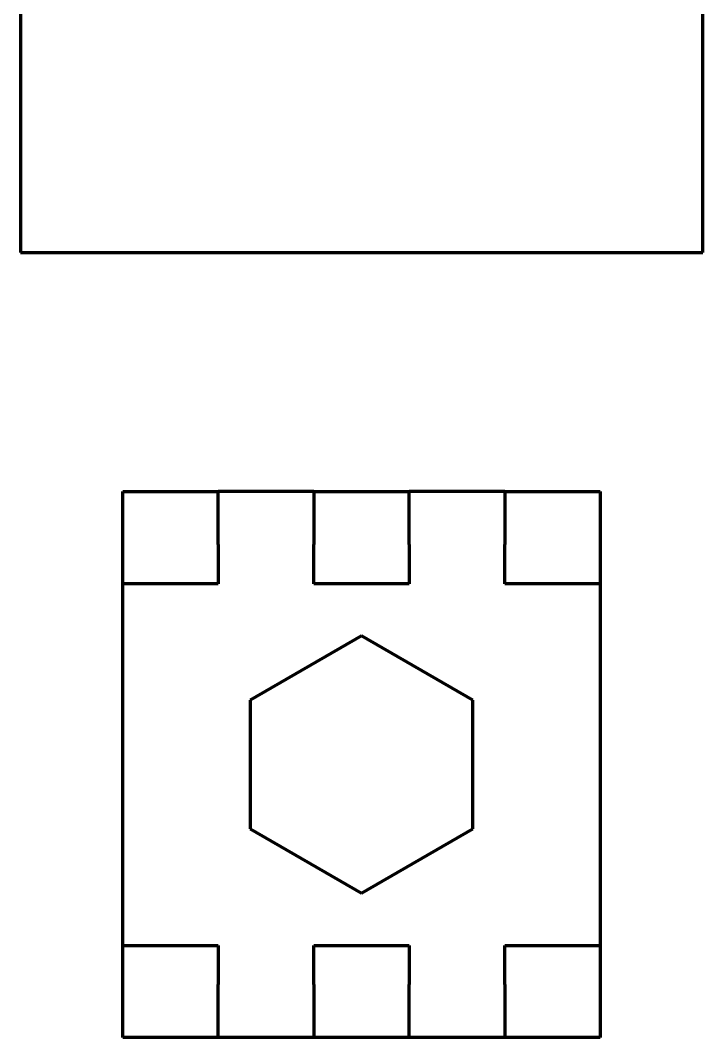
# Model space of a CAD drawing. Header units: inches. Extents: x -3077 to 7201, y 316 to 5463.
# Drawn here: x 6382.71 to 6412.71, y 2124.56 to 2169.26 of the extents above; entities that cross this region are included whole.
import ezdxf

# ---------------------------------------------------------------- set-up
doc = ezdxf.new("R2010")
doc.units = ezdxf.units.IN

msp = doc.modelspace()

# ---------------------------------------------------------------- linework, layer by layer
at = {"linetype": 'Continuous', "lineweight": 70}
for p, q in [((6382.706, 2194.056), (6382.706, 2159.056)), ((6412.706, 2159.056), (6412.706, 2194.056)), ((6382.706, 2159.056), (6412.706, 2159.056)), ((6387.206, 2144.503), (6387.206, 2148.556)), ((6387.206, 2148.556), (6391.406, 2148.556)), ((6391.406, 2146.218), (6391.406, 2148.556)), ((6395.606, 2148.556), (6391.406, 2148.556)), ((6395.606, 2148.556), (6399.806, 2148.556)), ((6395.606, 2148.556), (6395.606, 2146.218)), ((6399.806, 2146.218), (6399.806, 2148.556)), ((6404.006, 2148.556), (6399.806, 2148.556)), ((6404.006, 2148.556), (6408.206, 2148.556)), ((6404.006, 2148.556), (6404.006, 2146.218)), ((6408.206, 2148.556), (6408.206, 2144.503)), ((6391.406, 2146.218), (6391.406, 2144.503)), ((6395.606, 2144.503), (6395.606, 2146.218)), ((6399.806, 2146.218), (6399.806, 2144.503)), ((6404.006, 2144.503), (6404.006, 2146.218)), ((6391.406, 2144.503), (6387.206, 2144.503)), ((6387.206, 2143.056), (6387.206, 2144.503)), ((6399.806, 2144.503), (6395.606, 2144.503)), ((6408.206, 2144.503), (6404.006, 2144.503)), ((6408.206, 2144.503), (6408.206, 2143.056)), ((6387.206, 2130.056), (6387.206, 2143.056)), ((6408.206, 2143.056), (6408.206, 2130.056)), ((6397.706, 2142.206), (6392.813, 2139.381)), ((6402.599, 2139.381), (6397.706, 2142.206)), ((6392.813, 2139.381), (6392.813, 2133.731)), ((6402.599, 2133.731), (6402.599, 2139.381)), ((6392.813, 2133.731), (6397.706, 2130.906)), ((6397.706, 2130.906), (6402.599, 2133.731)), ((6387.206, 2128.609), (6387.206, 2130.056)), ((6408.206, 2130.056), (6408.206, 2128.609)), ((6387.206, 2124.556), (6387.206, 2128.609)), ((6387.206, 2128.609), (6391.406, 2128.609)), ((6391.406, 2128.609), (6391.406, 2126.894)), ((6395.606, 2126.894), (6395.606, 2128.609)), ((6395.606, 2128.609), (6399.806, 2128.609)), ((6399.806, 2128.609), (6399.806, 2126.894)), ((6404.006, 2128.609), (6408.206, 2128.609)), ((6404.006, 2126.894), (6404.006, 2128.609)), ((6408.206, 2128.609), (6408.206, 2124.556)), ((6391.406, 2124.556), (6391.406, 2126.894)), ((6395.606, 2126.894), (6395.606, 2124.556)), ((6399.806, 2124.556), (6399.806, 2126.894)), ((6404.006, 2126.894), (6404.006, 2124.556)), ((6391.406, 2124.556), (6387.206, 2124.556)), ((6395.606, 2124.556), (6391.406, 2124.556)), ((6399.806, 2124.556), (6395.606, 2124.556)), ((6404.006, 2124.556), (6399.806, 2124.556)), ((6408.206, 2124.556), (6404.006, 2124.556))]:
    msp.add_line(p, q, dxfattribs=at)

doc.saveas('drawing.dxf')
